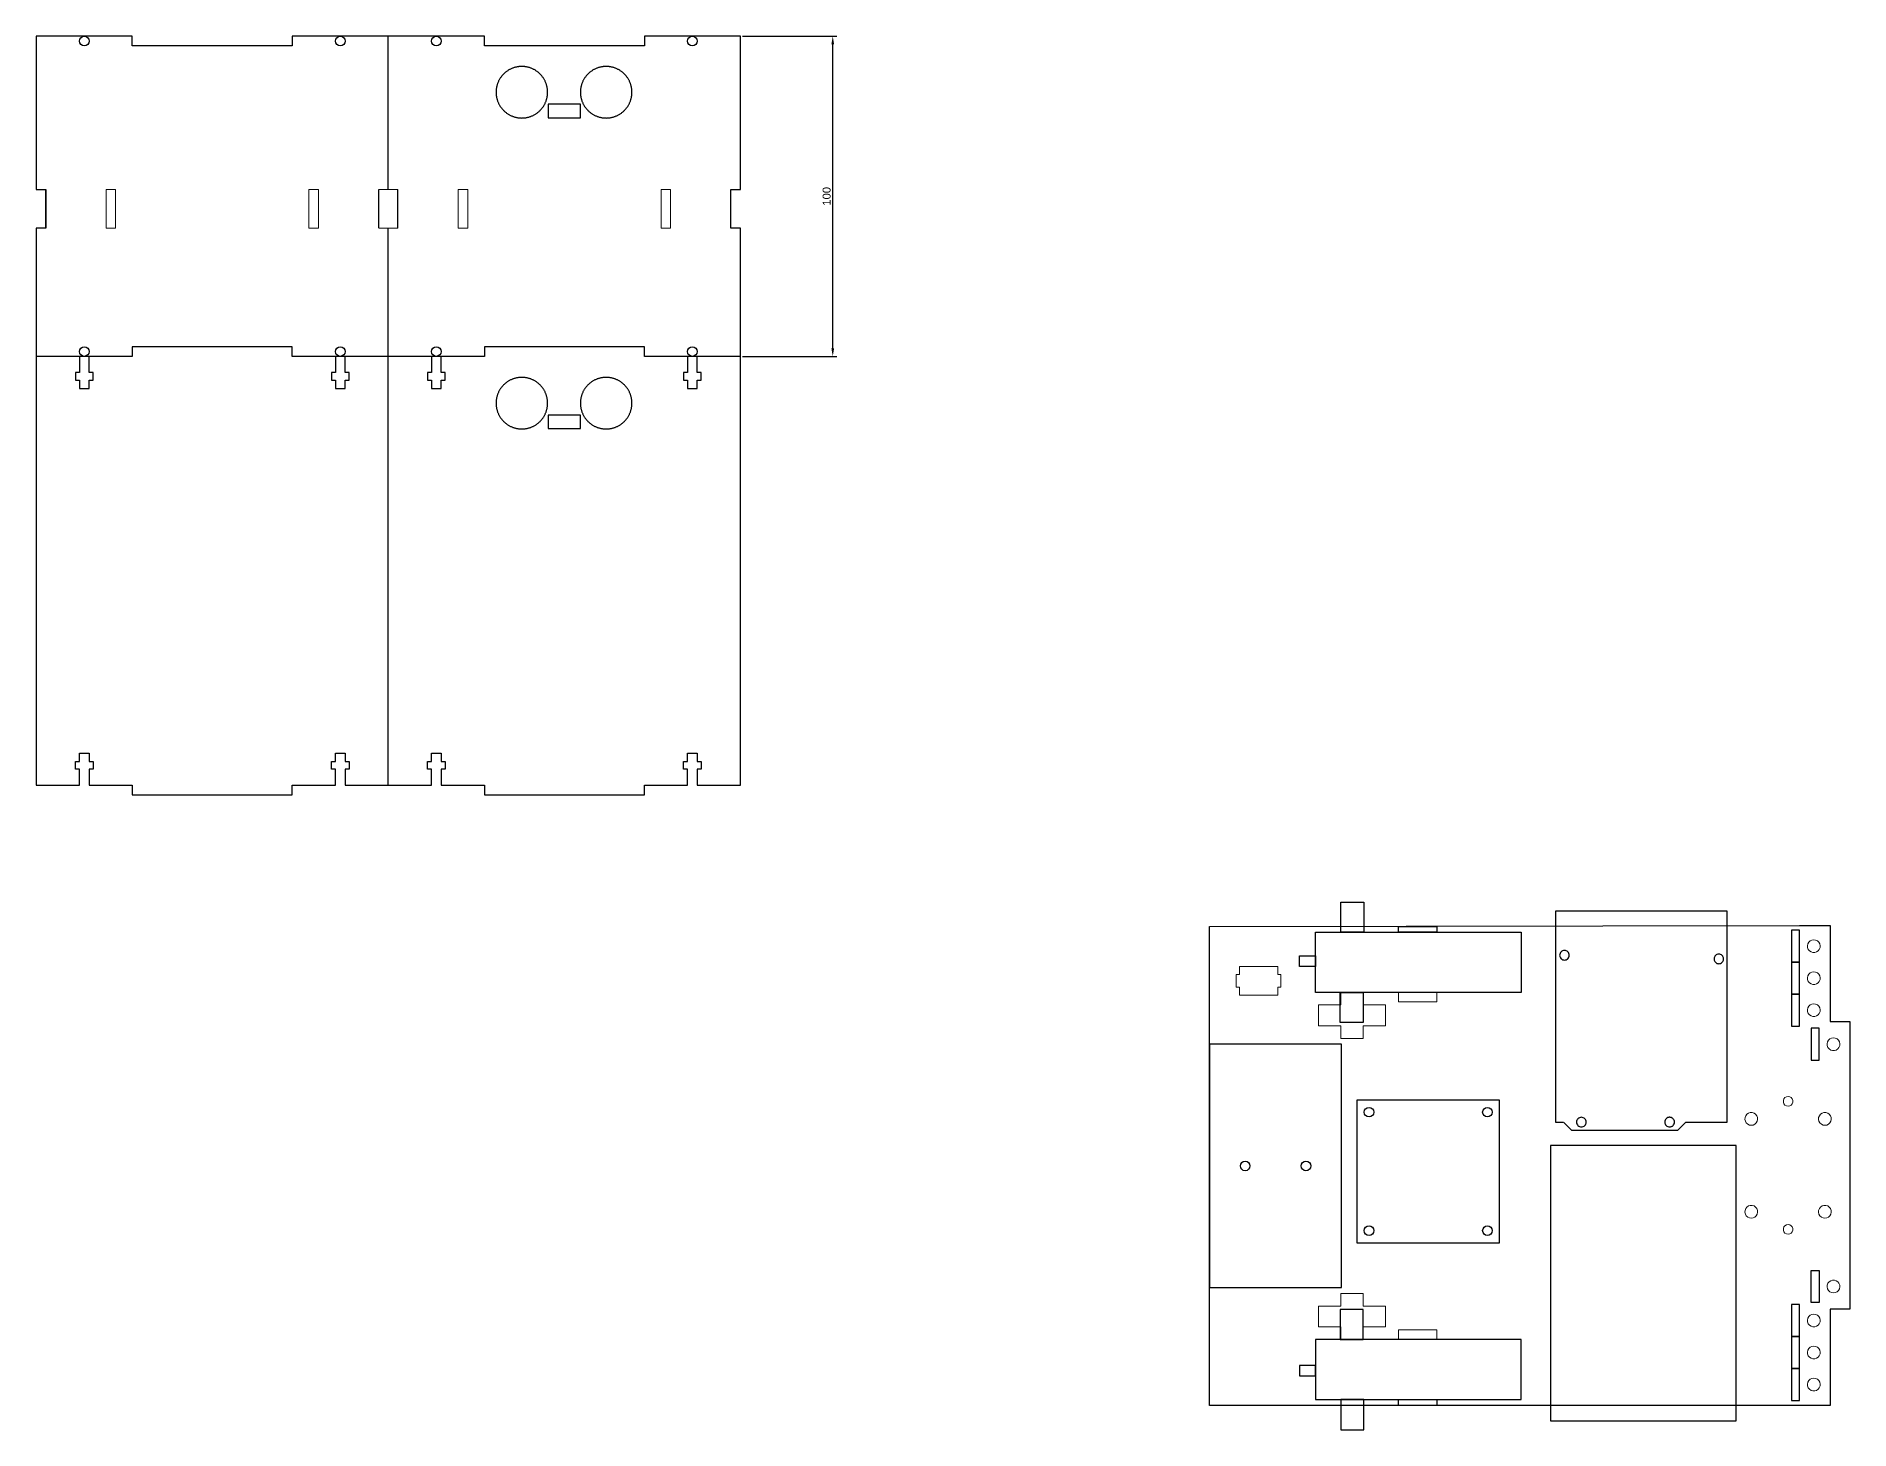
# Model space of a CAD drawing. Header units: millimetres. Extents: x 1538 to 3903, y 253 to 2632.
# Drawn here: x 1963 to 2529, y 1972 to 2408 of the extents above; entities that cross this region are included whole.
import ezdxf

# ---------------------------------------------------------------- set-up
doc = ezdxf.new("R2010")
doc.units = ezdxf.units.MM
doc.layers.add('Layer 1', color=7, linetype='Continuous')
doc.layers.add('Make2D$visible$lines', color=7, linetype='Continuous', true_color=0x000000)
doc.styles.get("Standard").update_dxf_attribs({"font": 'Arial.ttf'})
doc.dimstyles.new('ISO-25', dxfattribs={"dimtxt": 2.5, "dimasz": 2.5, "dimexe": 1.25, "dimexo": 0.625, "dimtad": 1, "dimtxsty": 'Standard', "dimcen": 2.5, "dimadec": 0, "dimazin": 0, "dimtfac": 1, "dimtmove": 0, "dimatfit": 3, "dimfxl": 1, "dimarcsym": 0})

# ---------------------------------------------------------------- blocks, each defined once
blk = doc.blocks.new('*D6')
at = {"color": 0, "lineweight": -2, "transparency": 16777216}
for p, q in [((2183.31, 2407.74), (2212.8, 2407.74)), ((2211.55, 2310.24), (2211.55, 2405.24)), ((2183.31, 2307.74), (2212.8, 2307.74))]:
    blk.add_line(p, q, dxfattribs=at)
at = {"color": 0, "transparency": 16777216}
for points in [[(2211.13, 2405.24), (2211.97, 2405.24), (2211.55, 2407.74)], [(2211.13, 2310.24), (2211.97, 2310.24), (2211.55, 2307.74)]]:
    blk.add_solid(points, dxfattribs=at)
at = {"layer": 'Defpoints', "color": 0, "transparency": 16777216}
for p in [(2182.68, 2407.74), (2211.55, 2407.74), (2182.68, 2307.74)]:
    blk.add_point(p, dxfattribs=at)
at = {"color": 0, "transparency": 16777216, "insert": (2209.65, 2357.74), "char_height": 2.5, "attachment_point": 5, "rotation": 90}
blk.add_mtext('100', dxfattribs=at)

msp = doc.modelspace()

# ---------------------------------------------------------------- linework, layer by layer
at = {"color": 242, "true_color": 0xcd2027}
for p, q in [((1965.683, 2347.844), (1965.683, 2359.839)), ((2069.686, 2347.844), (2069.686, 2359.839)), ((2075.683, 2347.844), (2075.683, 2359.839)), ((2179.686, 2347.844), (2179.686, 2359.839))]:
    msp.add_line(p, q, dxfattribs=at)
for points in [[(2166.185, 2407.742), (2152.685, 2407.742), (2152.685, 2404.742), (2102.685, 2404.742), (2102.685, 2407.742), (2042.685, 2407.742), (2042.685, 2404.742), (1992.685, 2404.742), (1992.685, 2407.742), (1962.685, 2407.742), (1962.685, 2359.839), (1965.683, 2359.839), (1965.683, 2347.809), (1962.685, 2347.809), (1962.685, 2173.742), (1976.185, 2173.742), (1976.185, 2178.771), (1974.935, 2178.771), (1974.935, 2181.171), (1976.185, 2181.171), (1976.185, 2183.742), (1979.185, 2183.742), (1979.185, 2181.171), (1980.435, 2181.171), (1980.435, 2178.771), (1979.185, 2178.771), (1979.185, 2173.742), (1992.685, 2173.742), (1992.685, 2170.742), (2042.685, 2170.742), (2042.685, 2173.742), (2056.185, 2173.742), (2056.185, 2178.771), (2054.935, 2178.771), (2054.935, 2181.171), (2056.185, 2181.171), (2056.185, 2183.742), (2059.185, 2183.742), (2059.185, 2181.171), (2060.435, 2181.171), (2060.435, 2178.771), (2059.185, 2178.771), (2059.185, 2173.742), (2086.185, 2173.742), (2086.185, 2178.771), (2084.935, 2178.771), (2084.935, 2181.171), (2086.185, 2181.171), (2086.185, 2183.742), (2089.185, 2183.742), (2089.185, 2181.171), (2090.435, 2181.171), (2090.435, 2178.771), (2089.185, 2178.771), (2089.185, 2173.742), (2102.685, 2173.742), (2102.685, 2170.742), (2152.685, 2170.742), (2152.685, 2173.742), (2166.185, 2173.742), (2166.185, 2178.771), (2164.935, 2178.771), (2164.935, 2181.171), (2166.185, 2181.171), (2166.185, 2183.742), (2169.185, 2183.742), (2169.185, 2181.171), (2170.435, 2181.171), (2170.435, 2178.771), (2169.185, 2178.771), (2169.185, 2173.742), (2182.685, 2173.742), (2182.685, 2347.809), (2179.686, 2347.809), (2179.686, 2359.839), (2182.685, 2359.839), (2182.685, 2407.742), (2166.185, 2407.742)], [(2072.685, 2359.839), (2072.685, 2407.742)], [(2072.685, 2173.742), (2072.685, 2347.809)], [(2182.685, 2307.742), (2152.685, 2307.742), (2152.685, 2310.742), (2102.685, 2310.742), (2102.685, 2307.742), (2042.685, 2307.742), (2042.685, 2310.742), (1992.685, 2310.742), (1992.685, 2307.742), (1962.685, 2307.742)], [(1976.185, 2307.742), (1976.185, 2302.713), (1974.935, 2302.713), (1974.935, 2300.313), (1976.185, 2300.313), (1976.185, 2297.742), (1979.185, 2297.742), (1979.185, 2300.313), (1980.435, 2300.313), (1980.435, 2302.713), (1979.185, 2302.713), (1979.185, 2307.742)], [(2056.185, 2307.742), (2056.185, 2302.713), (2054.935, 2302.713), (2054.935, 2300.313), (2056.185, 2300.313), (2056.185, 2297.742), (2059.185, 2297.742), (2059.185, 2300.313), (2060.435, 2300.313), (2060.435, 2302.713), (2059.185, 2302.713), (2059.185, 2307.742)], [(2086.185, 2307.742), (2086.185, 2302.713), (2084.935, 2302.713), (2084.935, 2300.313), (2086.185, 2300.313), (2086.185, 2297.742), (2089.185, 2297.742), (2089.185, 2300.313), (2090.435, 2300.313), (2090.435, 2302.713), (2089.185, 2302.713), (2089.185, 2307.742)], [(2166.185, 2307.742), (2166.185, 2302.713), (2164.935, 2302.713), (2164.935, 2300.313), (2166.185, 2300.313), (2166.185, 2297.742), (2169.185, 2297.742), (2169.185, 2300.313), (2170.435, 2300.313), (2170.435, 2302.713), (2169.185, 2302.713), (2169.185, 2307.742)]]:
    msp.add_lwpolyline(points, dxfattribs=at)
for points in [[(2132.725, 2386.52), (2122.644, 2386.52), (2122.644, 2382.296), (2132.725, 2382.296)], [(2132.725, 2289.377), (2122.644, 2289.377), (2122.644, 2285.152), (2132.725, 2285.152)]]:
    msp.add_lwpolyline(points, close=True, dxfattribs=at)
for points in [[(2373.901, 2127.819), (2370.301, 2127.819), (2370.301, 2137.219), (2377.501, 2137.219), (2377.501, 2127.819), (2370.301, 2127.819)], [(2329.308, 2129.621), (2513.658, 2129.953)], [(2513.658, 1979.981), (2329.308, 1979.981), (2329.308, 2129.621)], [(2362.426, 2109.019), (2362.426, 2127.819), (2426.626, 2127.819), (2426.626, 2109.019), (2362.426, 2109.019)], [(2388.293, 2127.819), (2388.293, 2129.621), (2400.323, 2129.621), (2400.323, 2127.819), (2388.293, 2127.819)], [(2513.658, 2118.457), (2513.658, 2128.457), (2511.158, 2128.457), (2511.158, 2118.457), (2513.658, 2118.457)], [(2513.658, 2118.457), (2513.658, 2128.457), (2511.158, 2128.457), (2511.158, 2118.457), (2513.658, 2118.457)], [(2513.658, 2129.953), (2523.158, 2129.953), (2523.158, 2099.922), (2529.308, 2099.922), (2529.308, 2085.722), (2529.308, 2024.24), (2529.308, 2010.04), (2523.158, 2010.04), (2523.158, 1979.981), (2513.658, 1979.981)], [(2357.426, 2118.419), (2357.426, 2120.405), (2362.426, 2120.405), (2362.426, 2117.115), (2357.426, 2117.115), (2357.426, 2118.419)], [(2513.658, 2108.457), (2513.658, 2118.457), (2511.158, 2118.457), (2511.158, 2108.457), (2513.658, 2108.457)], [(2513.658, 2108.457), (2513.658, 2118.457), (2511.158, 2118.457), (2511.158, 2108.457), (2513.658, 2108.457)], [(2373.726, 2109.019), (2377.326, 2109.019), (2377.326, 2099.619), (2370.126, 2099.619), (2370.126, 2109.019), (2377.326, 2109.019)], [(2513.658, 2098.457), (2513.658, 2108.457), (2511.158, 2108.457), (2511.158, 2098.457), (2513.658, 2098.457)], [(2513.658, 2098.457), (2513.658, 2108.457), (2511.158, 2108.457), (2511.158, 2098.457), (2513.658, 2098.457)], [(2519.808, 2087.822), (2519.808, 2097.822), (2517.308, 2097.822), (2517.308, 2087.822), (2519.808, 2087.822)], [(2519.808, 2087.822), (2519.808, 2097.822), (2517.308, 2097.822), (2517.308, 2087.822), (2519.808, 2087.822)], [(2529.308, 2099.922), (2529.308, 2010.04)], [(2329.308, 2092.801), (2329.308, 2016.801), (2370.508, 2016.801), (2370.508, 2092.801), (2329.308, 2092.801)], [(2375.312, 2075.393), (2375.312, 2071.593), (2375.312, 2034.593), (2375.312, 2030.793), (2379.112, 2030.793), (2416.112, 2030.793), (2419.912, 2030.793), (2419.912, 2034.593), (2419.912, 2071.593), (2419.912, 2075.393), (2416.112, 2075.393), (2379.112, 2075.393), (2375.312, 2075.393)], [(2435.825, 2061.157), (2435.825, 1975.157), (2493.825, 1975.157), (2493.825, 2061.157), (2435.825, 2061.157)], [(2519.808, 2022.14), (2519.808, 2012.14), (2517.308, 2012.14), (2517.308, 2022.14), (2519.808, 2022.14)], [(2519.808, 2022.14), (2519.808, 2012.14), (2517.308, 2012.14), (2517.308, 2022.14), (2519.808, 2022.14)], [(2373.726, 2000.584), (2377.326, 2000.584), (2377.326, 2009.984), (2370.126, 2009.984), (2370.126, 2000.584), (2377.326, 2000.584)], [(2513.658, 2001.492), (2513.658, 2011.492), (2511.158, 2011.492), (2511.158, 2001.492), (2513.658, 2001.492)], [(2513.658, 2001.492), (2513.658, 2011.492), (2511.158, 2011.492), (2511.158, 2001.492), (2513.658, 2001.492)], [(2362.426, 2000.584), (2362.426, 1981.784), (2426.626, 1981.784), (2426.626, 2000.584), (2362.426, 2000.584)], [(2513.658, 1991.492), (2513.658, 2001.492), (2511.158, 2001.492), (2511.158, 1991.492), (2513.658, 1991.492)], [(2513.658, 1991.492), (2513.658, 2001.492), (2511.158, 2001.492), (2511.158, 1991.492), (2513.658, 1991.492)], [(2357.426, 1991.184), (2357.426, 1989.197), (2362.426, 1989.197), (2362.426, 1992.488), (2357.426, 1992.488), (2357.426, 1991.184)], [(2513.658, 1981.492), (2513.658, 1991.492), (2511.158, 1991.492), (2511.158, 1981.492), (2513.658, 1981.492)], [(2513.658, 1981.492), (2513.658, 1991.492), (2511.158, 1991.492), (2511.158, 1981.492), (2513.658, 1981.492)], [(2373.901, 1981.784), (2370.301, 1981.784), (2370.301, 1972.384), (2377.501, 1972.384), (2377.501, 1981.784), (2370.301, 1981.784)], [(2388.293, 1979.981), (2388.293, 1981.784), (2400.323, 1981.784), (2400.323, 1979.981), (2388.293, 1979.981)]]:
    msp.add_lwpolyline(points)
at = {"color": 7}
for points in [[(2490.906, 2068.359), (2478.006, 2068.359), (2478.005, 2068.359), (2478.006, 2068.359), (2478.005, 2068.359), (2478.006, 2068.359), (2478.005, 2068.359), (2478.005, 2068.359), (2478.005, 2068.359), (2476.643, 2066.998), (2476.633, 2066.988), (2476.583, 2066.938), (2476.051, 2066.405), (2475.466, 2065.82), (2473.546, 2065.82), (2473.539, 2065.82), (2443.947, 2065.82), (2442.503, 2065.82), (2439.964, 2068.36), (2439.963, 2068.361), (2439.963, 2068.361), (2439.911, 2068.309), (2439.911, 2068.361), (2438.675, 2068.361), (2437.476, 2068.361), (2437.476, 2093.968), (2437.476, 2094.499), (2437.476, 2102.914), (2437.476, 2122.122), (2437.476, 2134.513), (2476.051, 2134.513), (2476.102, 2134.513), (2476.533, 2134.513), (2476.583, 2134.513), (2490.906, 2134.513), (2490.906, 2122.122), (2490.906, 2120.991), (2490.906, 2119.115), (2490.906, 2117.985), (2490.906, 2102.914), (2490.906, 2096.618), (2490.906, 2094.499), (2490.906, 2093.968), (2490.906, 2091.252), (2490.906, 2069.994)], [(2440.472, 2122.092), (2440.179, 2122.122), (2439.886, 2122.092), (2439.604, 2122.006), (2439.343, 2121.868), (2439.115, 2121.681), (2438.929, 2121.453), (2438.79, 2121.193), (2438.704, 2120.911), (2438.675, 2120.618), (2438.704, 2120.325), (2438.72, 2120.275), (2438.79, 2120.043), (2438.929, 2119.784), (2439.115, 2119.556), (2439.343, 2119.369), (2439.604, 2119.23), (2439.886, 2119.144), (2440.179, 2119.115), (2440.472, 2119.144), (2440.754, 2119.23), (2441.014, 2119.369), (2441.105, 2119.444), (2441.241, 2119.556), (2441.428, 2119.784), (2441.567, 2120.043), (2441.653, 2120.325), (2441.681, 2120.618), (2441.653, 2120.911), (2441.567, 2121.193), (2441.428, 2121.453), (2441.241, 2121.681), (2441.105, 2121.793), (2441.014, 2121.868), (2440.754, 2122.006)], [(2487.017, 2120.063), (2486.931, 2119.781), (2486.902, 2119.488), (2486.931, 2119.195), (2486.955, 2119.115), (2487.017, 2118.912), (2487.156, 2118.652), (2487.342, 2118.425), (2487.57, 2118.238), (2487.83, 2118.099), (2488.112, 2118.014), (2488.225, 2118.003), (2488.405, 2117.985), (2488.698, 2118.014), (2488.981, 2118.099), (2489.241, 2118.238), (2489.468, 2118.425), (2489.655, 2118.652), (2489.794, 2118.912), (2489.856, 2119.115), (2489.88, 2119.195), (2489.908, 2119.488), (2489.88, 2119.781), (2489.794, 2120.063), (2489.68, 2120.275), (2489.655, 2120.323), (2489.468, 2120.551), (2489.241, 2120.737), (2488.981, 2120.876), (2488.698, 2120.962), (2488.405, 2120.991), (2488.225, 2120.973), (2488.112, 2120.962), (2487.83, 2120.876), (2487.57, 2120.737), (2487.342, 2120.551), (2487.156, 2120.323), (2487.13, 2120.275)], [(2443.976, 2068.783), (2443.947, 2068.49), (2443.976, 2068.197), (2444.062, 2067.915), (2444.201, 2067.656), (2444.387, 2067.428), (2444.615, 2067.241), (2444.875, 2067.102), (2445.157, 2067.017), (2445.202, 2067.012), (2445.238, 2067.009), (2445.451, 2066.988), (2445.663, 2067.009), (2445.744, 2067.017), (2446.026, 2067.102), (2446.286, 2067.241), (2446.513, 2067.428), (2446.7, 2067.656), (2446.839, 2067.915), (2446.925, 2068.197), (2446.953, 2068.49), (2446.925, 2068.783), (2446.841, 2069.057), (2446.839, 2069.065), (2446.7, 2069.325), (2446.513, 2069.553), (2446.286, 2069.741), (2446.026, 2069.879), (2445.744, 2069.965), (2445.451, 2069.994), (2445.202, 2069.969), (2445.157, 2069.965), (2444.875, 2069.879), (2444.615, 2069.741), (2444.387, 2069.553), (2444.201, 2069.325), (2444.062, 2069.065), (2444.06, 2069.057)], [(2472.737, 2069.975), (2472.455, 2069.889), (2472.195, 2069.751), (2471.967, 2069.563), (2471.781, 2069.335), (2471.642, 2069.075), (2471.636, 2069.057), (2471.556, 2068.793), (2471.527, 2068.5), (2471.556, 2068.207), (2471.642, 2067.925), (2471.781, 2067.666), (2471.967, 2067.438), (2472.195, 2067.251), (2472.455, 2067.112), (2472.737, 2067.027), (2472.919, 2067.009), (2473.03, 2066.998), (2473.141, 2067.009), (2473.323, 2067.027), (2473.539, 2067.092), (2473.546, 2067.094), (2473.605, 2067.112), (2473.865, 2067.251), (2473.884, 2067.266), (2474.092, 2067.438), (2474.279, 2067.666), (2474.419, 2067.925), (2474.505, 2068.207), (2474.533, 2068.5), (2474.505, 2068.793), (2474.419, 2069.075), (2474.279, 2069.335), (2474.092, 2069.563), (2473.884, 2069.735), (2473.865, 2069.751), (2473.605, 2069.889), (2473.546, 2069.907), (2473.539, 2069.909), (2473.323, 2069.975), (2473.131, 2069.994), (2473.03, 2070.004), (2472.929, 2069.994)]]:
    msp.add_lwpolyline(points, close=True, dxfattribs=at)
at = {"color": 242, "true_color": 0xcd2027}
for centre in [(1977.685, 2406.242), (2057.685, 2406.242), (2087.685, 2406.242), (2167.685, 2406.242), (1977.685, 2309.242), (2057.685, 2309.242), (2087.685, 2309.242), (2167.685, 2309.242)]:
    msp.add_circle(centre, 1.5, dxfattribs=at)
for centre in [(2379.112, 2071.593), (2416.112, 2071.593), (2340.408, 2054.801), (2359.408, 2054.801), (2379.112, 2034.593), (2416.112, 2034.593)]:
    msp.add_circle(centre, 1.5)
at = {"layer": 'Layer 1', "color": 242, "lineweight": 0, "true_color": 0xcd2027}
for points in [[(1987.482, 2347.809), (1987.482, 2359.839), (1984.483, 2359.839), (1984.483, 2347.809), (1987.482, 2347.809)], [(2047.887, 2347.809), (2047.887, 2359.839), (2050.886, 2359.839), (2050.886, 2347.809), (2047.887, 2347.809)], [(2097.482, 2347.809), (2097.482, 2359.839), (2094.483, 2359.839), (2094.483, 2347.809), (2097.482, 2347.809)], [(2157.887, 2347.809), (2157.887, 2359.839), (2160.886, 2359.839), (2160.886, 2347.809), (2157.887, 2347.809)]]:
    msp.add_lwpolyline(points, dxfattribs=at)
msp.add_lwpolyline([(2075.683, 2359.839), (2075.683, 2347.809), (2069.686, 2347.809), (2069.686, 2359.839)], close=True, dxfattribs=at)
at = {"layer": 'Layer 1', "lineweight": 0}
for points in [[(2388.293, 2127.819), (2400.323, 2127.819), (2400.323, 2129.621)], [(2519.928, 2124.195), (2519.646, 2124.724), (2519.188, 2125.112), (2518.658, 2125.359), (2518.059, 2125.465), (2517.494, 2125.359), (2516.93, 2125.112), (2516.507, 2124.724), (2516.224, 2124.195), (2516.083, 2123.595), (2516.118, 2123.031), (2516.33, 2122.466), (2516.718, 2122.008), (2517.212, 2121.655), (2517.777, 2121.479), (2518.376, 2121.479), (2518.941, 2121.655), (2519.435, 2122.008), (2519.787, 2122.466), (2520.034, 2123.031), (2520.07, 2123.595), (2519.928, 2124.195)], [(2338.597, 2108.158), (2338.597, 2110.663), (2337.574, 2110.663), (2337.574, 2114.649), (2338.597, 2114.649), (2338.597, 2117.154), (2350.591, 2117.154), (2350.591, 2114.649), (2351.579, 2114.649), (2351.579, 2110.663), (2350.591, 2110.663), (2350.591, 2108.158), (2338.597, 2108.158)], [(2519.928, 2114.195), (2519.646, 2114.724), (2519.188, 2115.112), (2518.658, 2115.359), (2518.059, 2115.465), (2517.494, 2115.359), (2516.93, 2115.112), (2516.507, 2114.724), (2516.224, 2114.195), (2516.083, 2113.595), (2516.118, 2113.031), (2516.33, 2112.466), (2516.718, 2112.008), (2517.212, 2111.655), (2517.777, 2111.479), (2518.376, 2111.479), (2518.941, 2111.655), (2519.435, 2112.008), (2519.787, 2112.466), (2520.034, 2113.031), (2520.07, 2113.595), (2519.928, 2114.195)], [(2363.316, 2098.612), (2370.301, 2098.612), (2370.301, 2094.59), (2377.322, 2094.59), (2377.322, 2098.612), (2384.306, 2098.612), (2384.306, 2105.103), (2377.322, 2105.103), (2377.322, 2109.089), (2370.301, 2109.089), (2370.301, 2105.103), (2363.316, 2105.103), (2363.316, 2098.612)], [(2388.293, 2106.02), (2400.323, 2106.02), (2400.323, 2109.019), (2388.293, 2109.019), (2388.293, 2106.02)], [(2519.928, 2104.195), (2519.646, 2104.724), (2519.188, 2105.112), (2518.658, 2105.359), (2518.059, 2105.465), (2517.494, 2105.359), (2516.93, 2105.112), (2516.507, 2104.724), (2516.224, 2104.195), (2516.083, 2103.595), (2516.118, 2103.031), (2516.33, 2102.466), (2516.718, 2102.008), (2517.212, 2101.655), (2517.777, 2101.479), (2518.376, 2101.479), (2518.941, 2101.655), (2519.435, 2102.008), (2519.787, 2102.466), (2520.034, 2103.031), (2520.07, 2103.595), (2519.928, 2104.195)], [(2526.078, 2093.56), (2525.796, 2094.089), (2525.338, 2094.477), (2524.808, 2094.724), (2524.209, 2094.83), (2523.644, 2094.724), (2523.08, 2094.477), (2522.657, 2094.089), (2522.374, 2093.56), (2522.233, 2092.961), (2522.268, 2092.396), (2522.48, 2091.832), (2522.868, 2091.373), (2523.362, 2091.02), (2523.927, 2090.844), (2524.526, 2090.844), (2525.091, 2091.02), (2525.585, 2091.373), (2525.937, 2091.832), (2526.184, 2092.396), (2526.22, 2092.961), (2526.078, 2093.56)], [(2511.549, 2074.719), (2511.373, 2074.225), (2511.02, 2073.837), (2510.561, 2073.555), (2510.067, 2073.485), (2509.538, 2073.555), (2509.08, 2073.837), (2508.762, 2074.225), (2508.586, 2074.719), (2508.586, 2075.248), (2508.762, 2075.742), (2509.08, 2076.13), (2509.538, 2076.377), (2510.067, 2076.483), (2510.561, 2076.377), (2511.02, 2076.13), (2511.373, 2075.742), (2511.549, 2075.248), (2511.549, 2074.719)], [(2496.627, 2069.921), (2496.838, 2070.486), (2497.191, 2070.945), (2497.685, 2071.297), (2498.249, 2071.474), (2498.849, 2071.474), (2499.414, 2071.297), (2499.907, 2070.945), (2500.295, 2070.486), (2500.507, 2069.921), (2500.542, 2069.322), (2500.437, 2068.757), (2500.119, 2068.228), (2499.696, 2067.84), (2499.131, 2067.558), (2498.567, 2067.487), (2497.967, 2067.558), (2497.438, 2067.84), (2496.979, 2068.228), (2496.697, 2068.757), (2496.556, 2069.322), (2496.627, 2069.921)], [(2523.438, 2068.757), (2523.12, 2068.228), (2522.697, 2067.84), (2522.132, 2067.558), (2521.568, 2067.487), (2520.968, 2067.558), (2520.439, 2067.84), (2519.98, 2068.228), (2519.698, 2068.757), (2519.557, 2069.322), (2519.592, 2069.921), (2519.839, 2070.486), (2520.192, 2070.945), (2520.686, 2071.297), (2521.25, 2071.474), (2521.85, 2071.474), (2522.415, 2071.297), (2522.909, 2070.945), (2523.297, 2070.486), (2523.508, 2069.921), (2523.544, 2069.322), (2523.438, 2068.757)], [(2497.438, 2038.842), (2496.979, 2039.23), (2496.697, 2039.759), (2496.556, 2040.323), (2496.627, 2040.923), (2496.838, 2041.488), (2497.191, 2041.946), (2497.685, 2042.299), (2498.249, 2042.44), (2498.849, 2042.44), (2499.414, 2042.299), (2499.907, 2041.946), (2500.295, 2041.488), (2500.507, 2040.923), (2500.542, 2040.323), (2500.437, 2039.759), (2500.119, 2039.23), (2499.696, 2038.842), (2499.131, 2038.56), (2498.567, 2038.489), (2497.967, 2038.56), (2497.438, 2038.842)], [(2523.438, 2039.759), (2523.12, 2039.23), (2522.697, 2038.842), (2522.132, 2038.56), (2521.568, 2038.489), (2520.968, 2038.56), (2520.439, 2038.842), (2519.98, 2039.23), (2519.698, 2039.759), (2519.557, 2040.323), (2519.592, 2040.923), (2519.839, 2041.488), (2520.192, 2041.946), (2520.686, 2042.299), (2521.25, 2042.44), (2521.85, 2042.44), (2522.415, 2042.299), (2522.909, 2041.946), (2523.297, 2041.488), (2523.508, 2040.923), (2523.544, 2040.323), (2523.438, 2039.759)], [(2511.549, 2034.714), (2511.373, 2034.22), (2511.02, 2033.832), (2510.561, 2033.585), (2510.067, 2033.48), (2509.538, 2033.585), (2509.08, 2033.832), (2508.762, 2034.22), (2508.586, 2034.714), (2508.586, 2035.243), (2508.762, 2035.737), (2509.08, 2036.125), (2509.538, 2036.372), (2510.067, 2036.478), (2510.561, 2036.372), (2511.02, 2036.125), (2511.373, 2035.737), (2511.549, 2035.243), (2511.549, 2034.714)], [(2526.078, 2016.402), (2525.796, 2015.873), (2525.338, 2015.485), (2524.808, 2015.238), (2524.209, 2015.132), (2523.644, 2015.238), (2523.08, 2015.485), (2522.657, 2015.873), (2522.374, 2016.402), (2522.233, 2017.002), (2522.268, 2017.567), (2522.48, 2018.131), (2522.868, 2018.59), (2523.362, 2018.942), (2523.927, 2019.119), (2524.526, 2019.119), (2525.091, 2018.942), (2525.585, 2018.59), (2525.937, 2018.131), (2526.184, 2017.567), (2526.22, 2017.002), (2526.078, 2016.402)], [(2363.316, 2004.499), (2370.301, 2004.499), (2370.301, 2000.478), (2377.322, 2000.478), (2377.322, 2004.499), (2384.306, 2004.499), (2384.306, 2010.99), (2377.322, 2010.99), (2377.322, 2014.977), (2370.301, 2014.977), (2370.301, 2010.99), (2363.316, 2010.99), (2363.316, 2004.499)], [(2519.928, 2007.23), (2519.646, 2007.759), (2519.188, 2008.147), (2518.658, 2008.394), (2518.059, 2008.5), (2517.494, 2008.394), (2516.93, 2008.147), (2516.507, 2007.759), (2516.224, 2007.23), (2516.083, 2006.63), (2516.118, 2006.066), (2516.33, 2005.501), (2516.718, 2005.043), (2517.212, 2004.69), (2517.777, 2004.514), (2518.376, 2004.514), (2518.941, 2004.69), (2519.435, 2005.043), (2519.787, 2005.501), (2520.034, 2006.066), (2520.07, 2006.63), (2519.928, 2007.23)], [(2388.293, 2000.584), (2400.323, 2000.584), (2400.323, 2003.582), (2388.293, 2003.582), (2388.293, 2000.584)], [(2519.928, 1997.23), (2519.646, 1997.759), (2519.188, 1998.147), (2518.658, 1998.394), (2518.059, 1998.5), (2517.494, 1998.394), (2516.93, 1998.147), (2516.507, 1997.759), (2516.224, 1997.23), (2516.083, 1996.63), (2516.118, 1996.066), (2516.33, 1995.501), (2516.718, 1995.043), (2517.212, 1994.69), (2517.777, 1994.514), (2518.376, 1994.514), (2518.941, 1994.69), (2519.435, 1995.043), (2519.787, 1995.501), (2520.034, 1996.066), (2520.07, 1996.63), (2519.928, 1997.23)], [(2519.928, 1987.23), (2519.646, 1987.759), (2519.188, 1988.147), (2518.658, 1988.394), (2518.059, 1988.5), (2517.494, 1988.394), (2516.93, 1988.147), (2516.507, 1987.759), (2516.224, 1987.23), (2516.083, 1986.63), (2516.118, 1986.066), (2516.33, 1985.501), (2516.718, 1985.043), (2517.212, 1984.69), (2517.777, 1984.514), (2518.376, 1984.514), (2518.941, 1984.69), (2519.435, 1985.043), (2519.787, 1985.501), (2520.034, 1986.066), (2520.07, 1986.63), (2519.928, 1987.23)]]:
    msp.add_lwpolyline(points, dxfattribs=at)
at = {"layer": 'Make2D$visible$lines', "color": 242, "true_color": 0xcd2027}
for points in [[(2106.35, 2390.257), (2106.352, 2390.078), (2106.358, 2389.898), (2106.368, 2389.716), (2106.383, 2389.533), (2106.401, 2389.349), (2106.425, 2389.164), (2106.452, 2388.978), (2106.485, 2388.792), (2106.522, 2388.605), (2106.563, 2388.417), (2106.61, 2388.229), (2106.661, 2388.042), (2106.717, 2387.854), (2106.778, 2387.667), (2106.844, 2387.48), (2106.915, 2387.294), (2106.991, 2387.108), (2107.072, 2386.924), (2107.159, 2386.741), (2107.25, 2386.559), (2107.345, 2386.379), (2107.446, 2386.201), (2107.552, 2386.025), (2107.662, 2385.852), (2107.778, 2385.68), (2107.897, 2385.512), (2108.022, 2385.346), (2108.151, 2385.183), (2108.284, 2385.023), (2108.421, 2384.867), (2108.563, 2384.714), (2108.708, 2384.564), (2108.857, 2384.419), (2109.01, 2384.278), (2109.167, 2384.14), (2109.326, 2384.007), (2109.489, 2383.878), (2109.655, 2383.754), (2109.824, 2383.634), (2109.995, 2383.519), (2110.169, 2383.408), (2110.345, 2383.303), (2110.523, 2383.202), (2110.703, 2383.106), (2110.884, 2383.015), (2111.067, 2382.929), (2111.252, 2382.848), (2111.437, 2382.772), (2111.623, 2382.701), (2111.81, 2382.635), (2111.997, 2382.574), (2112.185, 2382.517), (2112.373, 2382.466), (2112.561, 2382.42), (2112.748, 2382.378), (2112.935, 2382.341), (2113.122, 2382.309), (2113.308, 2382.281), (2113.493, 2382.258), (2113.677, 2382.239), (2113.86, 2382.225), (2114.041, 2382.215), (2114.222, 2382.209), (2114.4, 2382.207), (2114.579, 2382.209), (2114.759, 2382.215), (2114.941, 2382.225), (2115.124, 2382.239), (2115.308, 2382.258), (2115.493, 2382.281), (2115.678, 2382.309), (2115.865, 2382.341), (2116.052, 2382.378), (2116.24, 2382.42), (2116.427, 2382.466), (2116.615, 2382.517), (2116.803, 2382.574), (2116.99, 2382.635), (2117.177, 2382.701), (2117.363, 2382.772), (2117.549, 2382.848), (2117.733, 2382.929), (2117.916, 2383.015), (2118.098, 2383.106), (2118.277, 2383.202), (2118.455, 2383.303), (2118.631, 2383.408), (2118.805, 2383.519), (2118.977, 2383.634), (2119.145, 2383.754), (2119.311, 2383.878), (2119.474, 2384.007), (2119.634, 2384.14), (2119.79, 2384.278), (2119.943, 2384.419), (2120.092, 2384.564), (2120.238, 2384.714), (2120.379, 2384.867), (2120.517, 2385.023), (2120.65, 2385.183), (2120.779, 2385.346), (2120.903, 2385.512), (2121.023, 2385.68), (2121.138, 2385.852), (2121.248, 2386.025), (2121.354, 2386.201), (2121.455, 2386.379), (2121.551, 2386.559), (2121.642, 2386.741), (2121.728, 2386.924), (2121.809, 2387.108), (2121.885, 2387.294), (2121.956, 2387.48), (2122.022, 2387.667), (2122.083, 2387.854), (2122.139, 2388.042), (2122.191, 2388.229), (2122.237, 2388.417), (2122.279, 2388.605), (2122.316, 2388.792), (2122.348, 2388.978), (2122.376, 2389.164), (2122.399, 2389.349), (2122.418, 2389.533), (2122.432, 2389.716), (2122.442, 2389.898), (2122.448, 2390.078), (2122.45, 2390.257), (2122.448, 2390.435), (2122.442, 2390.616), (2122.432, 2390.797), (2122.418, 2390.98), (2122.399, 2391.164), (2122.376, 2391.349), (2122.348, 2391.535), (2122.316, 2391.721), (2122.279, 2391.909), (2122.237, 2392.096), (2122.191, 2392.284), (2122.139, 2392.472), (2122.083, 2392.659), (2122.022, 2392.847), (2121.956, 2393.034), (2121.885, 2393.22), (2121.809, 2393.405), (2121.728, 2393.589), (2121.642, 2393.772), (2121.551, 2393.954), (2121.455, 2394.134), (2121.354, 2394.312), (2121.248, 2394.488), (2121.138, 2394.662), (2121.023, 2394.833), (2120.903, 2395.002), (2120.779, 2395.168), (2120.65, 2395.331), (2120.517, 2395.49), (2120.379, 2395.647), (2120.238, 2395.8), (2120.092, 2395.949), (2119.943, 2396.094), (2119.79, 2396.236), (2119.634, 2396.373), (2119.474, 2396.506), (2119.311, 2396.635), (2119.145, 2396.76), (2118.977, 2396.879), (2118.805, 2396.995), (2118.631, 2397.105), (2118.455, 2397.211), (2118.277, 2397.311), (2118.098, 2397.407), (2117.916, 2397.498), (2117.733, 2397.584), (2117.549, 2397.665), (2117.363, 2397.741), (2117.177, 2397.813), (2116.99, 2397.879), (2116.803, 2397.94), (2116.615, 2397.996), (2116.427, 2398.047), (2116.24, 2398.094), (2116.052, 2398.135), (2115.865, 2398.172), (2115.678, 2398.205), (2115.493, 2398.232), (2115.308, 2398.255), (2115.124, 2398.274), (2114.941, 2398.289), (2114.759, 2398.299), (2114.579, 2398.305), (2114.4, 2398.307), (2114.222, 2398.305), (2114.041, 2398.299), (2113.86, 2398.289), (2113.677, 2398.274), (2113.493, 2398.255), (2113.308, 2398.232), (2113.122, 2398.205), (2112.935, 2398.172), (2112.748, 2398.135), (2112.561, 2398.094), (2112.373, 2398.047), (2112.185, 2397.996), (2111.997, 2397.94), (2111.81, 2397.879), (2111.623, 2397.813), (2111.437, 2397.741), (2111.252, 2397.665), (2111.067, 2397.584), (2110.884, 2397.498), (2110.703, 2397.407), (2110.523, 2397.311), (2110.345, 2397.211), (2110.169, 2397.105), (2109.995, 2396.995), (2109.824, 2396.879), (2109.655, 2396.76), (2109.489, 2396.635), (2109.326, 2396.506), (2109.167, 2396.373), (2109.01, 2396.236), (2108.857, 2396.094), (2108.708, 2395.949), (2108.563, 2395.8), (2108.421, 2395.647), (2108.284, 2395.49), (2108.151, 2395.331), (2108.022, 2395.168), (2107.897, 2395.002), (2107.778, 2394.833), (2107.662, 2394.662), (2107.552, 2394.488), (2107.446, 2394.312), (2107.345, 2394.134), (2107.25, 2393.954), (2107.159, 2393.772), (2107.072, 2393.589), (2106.991, 2393.405), (2106.915, 2393.22), (2106.844, 2393.034), (2106.778, 2392.847), (2106.717, 2392.659), (2106.661, 2392.472), (2106.61, 2392.284), (2106.563, 2392.096), (2106.522, 2391.909), (2106.485, 2391.721), (2106.452, 2391.535), (2106.425, 2391.349), (2106.401, 2391.164), (2106.383, 2390.98), (2106.368, 2390.797), (2106.358, 2390.616), (2106.352, 2390.435)], [(2132.7, 2390.257), (2132.702, 2390.078), (2132.708, 2389.898), (2132.718, 2389.716), (2132.733, 2389.533), (2132.751, 2389.349), (2132.775, 2389.164), (2132.802, 2388.978), (2132.835, 2388.792), (2132.872, 2388.605), (2132.913, 2388.417), (2132.96, 2388.229), (2133.011, 2388.042), (2133.067, 2387.854), (2133.128, 2387.667), (2133.194, 2387.48), (2133.265, 2387.294), (2133.341, 2387.108), (2133.422, 2386.924), (2133.509, 2386.741), (2133.6, 2386.559), (2133.695, 2386.379), (2133.796, 2386.201), (2133.902, 2386.025), (2134.012, 2385.852), (2134.128, 2385.68), (2134.247, 2385.512), (2134.372, 2385.346), (2134.501, 2385.183), (2134.634, 2385.023), (2134.771, 2384.867), (2134.913, 2384.714), (2135.058, 2384.564), (2135.207, 2384.419), (2135.36, 2384.278), (2135.517, 2384.14), (2135.676, 2384.007), (2135.839, 2383.878), (2136.005, 2383.754), (2136.174, 2383.634), (2136.345, 2383.519), (2136.519, 2383.408), (2136.695, 2383.303), (2136.873, 2383.202), (2137.053, 2383.106), (2137.234, 2383.015), (2137.417, 2382.929), (2137.602, 2382.848), (2137.787, 2382.772), (2137.973, 2382.701), (2138.16, 2382.635), (2138.347, 2382.574), (2138.535, 2382.517), (2138.723, 2382.466), (2138.911, 2382.42), (2139.098, 2382.378), (2139.285, 2382.341), (2139.472, 2382.309), (2139.658, 2382.281), (2139.843, 2382.258), (2140.027, 2382.239), (2140.21, 2382.225), (2140.391, 2382.215), (2140.572, 2382.209), (2140.75, 2382.207), (2140.929, 2382.209), (2141.109, 2382.215), (2141.291, 2382.225), (2141.474, 2382.239), (2141.658, 2382.258), (2141.843, 2382.281), (2142.028, 2382.309), (2142.215, 2382.341), (2142.402, 2382.378), (2142.59, 2382.42), (2142.777, 2382.466), (2142.965, 2382.517), (2143.153, 2382.574), (2143.34, 2382.635), (2143.527, 2382.701), (2143.713, 2382.772), (2143.899, 2382.848), (2144.083, 2382.929), (2144.266, 2383.015), (2144.448, 2383.106), (2144.627, 2383.202), (2144.805, 2383.303), (2144.981, 2383.408), (2145.155, 2383.519), (2145.327, 2383.634), (2145.495, 2383.754), (2145.661, 2383.878), (2145.824, 2384.007), (2145.984, 2384.14), (2146.14, 2384.278), (2146.293, 2384.419), (2146.442, 2384.564), (2146.588, 2384.714), (2146.729, 2384.867), (2146.867, 2385.023), (2147, 2385.183), (2147.129, 2385.346), (2147.253, 2385.512), (2147.373, 2385.68), (2147.488, 2385.852), (2147.598, 2386.025), (2147.704, 2386.201), (2147.805, 2386.379), (2147.901, 2386.559), (2147.992, 2386.741), (2148.078, 2386.924), (2148.159, 2387.108), (2148.235, 2387.294), (2148.306, 2387.48), (2148.372, 2387.667), (2148.433, 2387.854), (2148.489, 2388.042), (2148.541, 2388.229), (2148.587, 2388.417), (2148.629, 2388.605), (2148.666, 2388.792), (2148.698, 2388.978), (2148.726, 2389.164), (2148.749, 2389.349), (2148.768, 2389.533), (2148.782, 2389.716), (2148.792, 2389.898), (2148.798, 2390.078), (2148.8, 2390.257), (2148.798, 2390.435), (2148.792, 2390.616), (2148.782, 2390.797), (2148.768, 2390.98), (2148.749, 2391.164), (2148.726, 2391.349), (2148.698, 2391.535), (2148.666, 2391.721), (2148.629, 2391.909), (2148.587, 2392.096), (2148.541, 2392.284), (2148.489, 2392.472), (2148.433, 2392.659), (2148.372, 2392.847), (2148.306, 2393.034), (2148.235, 2393.22), (2148.159, 2393.405), (2148.078, 2393.589), (2147.992, 2393.772), (2147.901, 2393.954), (2147.805, 2394.134), (2147.704, 2394.312), (2147.598, 2394.488), (2147.488, 2394.662), (2147.373, 2394.833), (2147.253, 2395.002), (2147.129, 2395.168), (2147, 2395.331), (2146.867, 2395.49), (2146.729, 2395.647), (2146.588, 2395.8), (2146.442, 2395.949), (2146.293, 2396.094), (2146.14, 2396.236), (2145.984, 2396.373), (2145.824, 2396.506), (2145.661, 2396.635), (2145.495, 2396.76), (2145.327, 2396.879), (2145.155, 2396.995), (2144.981, 2397.105), (2144.805, 2397.211), (2144.627, 2397.311), (2144.448, 2397.407), (2144.266, 2397.498), (2144.083, 2397.584), (2143.899, 2397.665), (2143.713, 2397.741), (2143.527, 2397.813), (2143.34, 2397.879), (2143.153, 2397.94), (2142.965, 2397.996), (2142.777, 2398.047), (2142.59, 2398.094), (2142.402, 2398.135), (2142.215, 2398.172), (2142.028, 2398.205), (2141.843, 2398.232), (2141.658, 2398.255), (2141.474, 2398.274), (2141.291, 2398.289), (2141.109, 2398.299), (2140.929, 2398.305), (2140.75, 2398.307), (2140.572, 2398.305), (2140.391, 2398.299), (2140.21, 2398.289), (2140.027, 2398.274), (2139.843, 2398.255), (2139.658, 2398.232), (2139.472, 2398.205), (2139.285, 2398.172), (2139.098, 2398.135), (2138.911, 2398.094), (2138.723, 2398.047), (2138.535, 2397.996), (2138.347, 2397.94), (2138.16, 2397.879), (2137.973, 2397.813), (2137.787, 2397.741), (2137.602, 2397.665), (2137.417, 2397.584), (2137.234, 2397.498), (2137.053, 2397.407), (2136.873, 2397.311), (2136.695, 2397.211), (2136.519, 2397.105), (2136.345, 2396.995), (2136.174, 2396.879), (2136.005, 2396.76), (2135.839, 2396.635), (2135.676, 2396.506), (2135.517, 2396.373), (2135.36, 2396.236), (2135.207, 2396.094), (2135.058, 2395.949), (2134.913, 2395.8), (2134.771, 2395.647), (2134.634, 2395.49), (2134.501, 2395.331), (2134.372, 2395.168), (2134.247, 2395.002), (2134.128, 2394.833), (2134.012, 2394.662), (2133.902, 2394.488), (2133.796, 2394.312), (2133.695, 2394.134), (2133.6, 2393.954), (2133.509, 2393.772), (2133.422, 2393.589), (2133.341, 2393.405), (2133.265, 2393.22), (2133.194, 2393.034), (2133.128, 2392.847), (2133.067, 2392.659), (2133.011, 2392.472), (2132.96, 2392.284), (2132.913, 2392.096), (2132.872, 2391.909), (2132.835, 2391.721), (2132.802, 2391.535), (2132.775, 2391.349), (2132.751, 2391.164), (2132.733, 2390.98), (2132.718, 2390.797), (2132.708, 2390.616), (2132.702, 2390.435)], [(2106.35, 2293.113), (2106.352, 2292.935), (2106.358, 2292.755), (2106.368, 2292.573), (2106.383, 2292.39), (2106.401, 2292.206), (2106.425, 2292.021), (2106.452, 2291.835), (2106.485, 2291.649), (2106.522, 2291.462), (2106.563, 2291.274), (2106.61, 2291.086), (2106.661, 2290.898), (2106.717, 2290.711), (2106.778, 2290.523), (2106.844, 2290.337), (2106.915, 2290.15), (2106.991, 2289.965), (2107.072, 2289.781), (2107.159, 2289.598), (2107.25, 2289.416), (2107.345, 2289.236), (2107.446, 2289.058), (2107.552, 2288.882), (2107.662, 2288.708), (2107.778, 2288.537), (2107.897, 2288.368), (2108.022, 2288.202), (2108.151, 2288.04), (2108.284, 2287.88), (2108.421, 2287.723), (2108.563, 2287.571), (2108.708, 2287.421), (2108.857, 2287.276), (2109.01, 2287.134), (2109.167, 2286.997), (2109.326, 2286.864), (2109.489, 2286.735), (2109.655, 2286.611), (2109.824, 2286.491), (2109.995, 2286.376), (2110.169, 2286.265), (2110.345, 2286.16), (2110.523, 2286.059), (2110.703, 2285.963), (2110.884, 2285.872), (2111.067, 2285.786), (2111.252, 2285.705), (2111.437, 2285.629), (2111.623, 2285.558), (2111.81, 2285.492), (2111.997, 2285.43), (2112.185, 2285.374), (2112.373, 2285.323), (2112.561, 2285.276), (2112.748, 2285.235), (2112.935, 2285.198), (2113.122, 2285.166), (2113.308, 2285.138), (2113.493, 2285.115), (2113.677, 2285.096), (2113.86, 2285.082), (2114.041, 2285.071), (2114.222, 2285.065), (2114.4, 2285.063), (2114.579, 2285.065), (2114.759, 2285.071), (2114.941, 2285.082), (2115.124, 2285.096), (2115.308, 2285.115), (2115.493, 2285.138), (2115.678, 2285.166), (2115.865, 2285.198), (2116.052, 2285.235), (2116.24, 2285.276), (2116.427, 2285.323), (2116.615, 2285.374), (2116.803, 2285.43), (2116.99, 2285.492), (2117.177, 2285.558), (2117.363, 2285.629), (2117.549, 2285.705), (2117.733, 2285.786), (2117.916, 2285.872), (2118.098, 2285.963), (2118.277, 2286.059), (2118.455, 2286.16), (2118.631, 2286.265), (2118.805, 2286.376), (2118.977, 2286.491), (2119.145, 2286.611), (2119.311, 2286.735), (2119.474, 2286.864), (2119.634, 2286.997), (2119.79, 2287.134), (2119.943, 2287.276), (2120.092, 2287.421), (2120.238, 2287.571), (2120.379, 2287.723), (2120.517, 2287.88), (2120.65, 2288.04), (2120.779, 2288.202), (2120.903, 2288.368), (2121.023, 2288.537), (2121.138, 2288.708), (2121.248, 2288.882), (2121.354, 2289.058), (2121.455, 2289.236), (2121.551, 2289.416), (2121.642, 2289.598), (2121.728, 2289.781), (2121.809, 2289.965), (2121.885, 2290.15), (2121.956, 2290.337), (2122.022, 2290.523), (2122.083, 2290.711), (2122.139, 2290.898), (2122.191, 2291.086), (2122.237, 2291.274), (2122.279, 2291.462), (2122.316, 2291.649), (2122.348, 2291.835), (2122.376, 2292.021), (2122.399, 2292.206), (2122.418, 2292.39), (2122.432, 2292.573), (2122.442, 2292.755), (2122.448, 2292.935), (2122.45, 2293.113), (2122.448, 2293.292), (2122.442, 2293.472), (2122.432, 2293.654), (2122.418, 2293.837), (2122.399, 2294.021), (2122.376, 2294.206), (2122.348, 2294.392), (2122.316, 2294.578), (2122.279, 2294.765), (2122.237, 2294.953), (2122.191, 2295.141), (2122.139, 2295.328), (2122.083, 2295.516), (2122.022, 2295.704), (2121.956, 2295.89), (2121.885, 2296.077), (2121.809, 2296.262), (2121.728, 2296.446), (2121.642, 2296.629), (2121.551, 2296.811), (2121.455, 2296.991), (2121.354, 2297.169), (2121.248, 2297.345), (2121.138, 2297.519), (2121.023, 2297.69), (2120.903, 2297.859), (2120.779, 2298.024), (2120.65, 2298.187), (2120.517, 2298.347), (2120.379, 2298.504), (2120.238, 2298.656), (2120.092, 2298.806), (2119.943, 2298.951), (2119.79, 2299.093), (2119.634, 2299.23), (2119.474, 2299.363), (2119.311, 2299.492), (2119.145, 2299.616), (2118.977, 2299.736), (2118.805, 2299.851), (2118.631, 2299.962), (2118.455, 2300.067), (2118.277, 2300.168), (2118.098, 2300.264), (2117.916, 2300.355), (2117.733, 2300.441), (2117.549, 2300.522), (2117.363, 2300.598), (2117.177, 2300.669), (2116.99, 2300.735), (2116.803, 2300.797), (2116.615, 2300.853), (2116.427, 2300.904), (2116.24, 2300.95), (2116.052, 2300.992), (2115.865, 2301.029), (2115.678, 2301.061), (2115.493, 2301.089), (2115.308, 2301.112), (2115.124, 2301.131), (2114.941, 2301.145), (2114.759, 2301.155), (2114.579, 2301.161), (2114.4, 2301.163), (2114.222, 2301.161), (2114.041, 2301.155), (2113.86, 2301.145), (2113.677, 2301.131), (2113.493, 2301.112), (2113.308, 2301.089), (2113.122, 2301.061), (2112.935, 2301.029), (2112.748, 2300.992), (2112.561, 2300.95), (2112.373, 2300.904), (2112.185, 2300.853), (2111.997, 2300.797), (2111.81, 2300.735), (2111.623, 2300.669), (2111.437, 2300.598), (2111.252, 2300.522), (2111.067, 2300.441), (2110.884, 2300.355), (2110.703, 2300.264), (2110.523, 2300.168), (2110.345, 2300.067), (2110.169, 2299.962), (2109.995, 2299.851), (2109.824, 2299.736), (2109.655, 2299.616), (2109.489, 2299.492), (2109.326, 2299.363), (2109.167, 2299.23), (2109.01, 2299.093), (2108.857, 2298.951), (2108.708, 2298.806), (2108.563, 2298.656), (2108.421, 2298.504), (2108.284, 2298.347), (2108.151, 2298.187), (2108.022, 2298.024), (2107.897, 2297.859), (2107.778, 2297.69), (2107.662, 2297.519), (2107.552, 2297.345), (2107.446, 2297.169), (2107.345, 2296.991), (2107.25, 2296.811), (2107.159, 2296.629), (2107.072, 2296.446), (2106.991, 2296.262), (2106.915, 2296.077), (2106.844, 2295.89), (2106.778, 2295.704), (2106.717, 2295.516), (2106.661, 2295.328), (2106.61, 2295.141), (2106.563, 2294.953), (2106.522, 2294.765), (2106.485, 2294.578), (2106.452, 2294.392), (2106.425, 2294.206), (2106.401, 2294.021), (2106.383, 2293.837), (2106.368, 2293.654), (2106.358, 2293.472), (2106.352, 2293.292)], [(2132.7, 2293.113), (2132.702, 2292.935), (2132.708, 2292.755), (2132.718, 2292.573), (2132.733, 2292.39), (2132.751, 2292.206), (2132.775, 2292.021), (2132.802, 2291.835), (2132.835, 2291.649), (2132.872, 2291.462), (2132.913, 2291.274), (2132.96, 2291.086), (2133.011, 2290.898), (2133.067, 2290.711), (2133.128, 2290.523), (2133.194, 2290.337), (2133.265, 2290.15), (2133.341, 2289.965), (2133.422, 2289.781), (2133.509, 2289.598), (2133.6, 2289.416), (2133.695, 2289.236), (2133.796, 2289.058), (2133.902, 2288.882), (2134.012, 2288.708), (2134.128, 2288.537), (2134.247, 2288.368), (2134.372, 2288.202), (2134.501, 2288.04), (2134.634, 2287.88), (2134.771, 2287.723), (2134.913, 2287.571), (2135.058, 2287.421), (2135.207, 2287.276), (2135.36, 2287.134), (2135.517, 2286.997), (2135.676, 2286.864), (2135.839, 2286.735), (2136.005, 2286.611), (2136.174, 2286.491), (2136.345, 2286.376), (2136.519, 2286.265), (2136.695, 2286.16), (2136.873, 2286.059), (2137.053, 2285.963), (2137.234, 2285.872), (2137.417, 2285.786), (2137.602, 2285.705), (2137.787, 2285.629), (2137.973, 2285.558), (2138.16, 2285.492), (2138.347, 2285.43), (2138.535, 2285.374), (2138.723, 2285.323), (2138.911, 2285.276), (2139.098, 2285.235), (2139.285, 2285.198), (2139.472, 2285.166), (2139.658, 2285.138), (2139.843, 2285.115), (2140.027, 2285.096), (2140.21, 2285.082), (2140.391, 2285.071), (2140.572, 2285.065), (2140.75, 2285.063), (2140.929, 2285.065), (2141.109, 2285.071), (2141.291, 2285.082), (2141.474, 2285.096), (2141.658, 2285.115), (2141.843, 2285.138), (2142.028, 2285.166), (2142.215, 2285.198), (2142.402, 2285.235), (2142.59, 2285.276), (2142.777, 2285.323), (2142.965, 2285.374), (2143.153, 2285.43), (2143.34, 2285.492), (2143.527, 2285.558), (2143.713, 2285.629), (2143.899, 2285.705), (2144.083, 2285.786), (2144.266, 2285.872), (2144.448, 2285.963), (2144.627, 2286.059), (2144.805, 2286.16), (2144.981, 2286.265), (2145.155, 2286.376), (2145.327, 2286.491), (2145.495, 2286.611), (2145.661, 2286.735), (2145.824, 2286.864), (2145.984, 2286.997), (2146.14, 2287.134), (2146.293, 2287.276), (2146.442, 2287.421), (2146.588, 2287.571), (2146.729, 2287.723), (2146.867, 2287.88), (2147, 2288.04), (2147.129, 2288.202), (2147.253, 2288.368), (2147.373, 2288.537), (2147.488, 2288.708), (2147.598, 2288.882), (2147.704, 2289.058), (2147.805, 2289.236), (2147.901, 2289.416), (2147.992, 2289.598), (2148.078, 2289.781), (2148.159, 2289.965), (2148.235, 2290.15), (2148.306, 2290.337), (2148.372, 2290.523), (2148.433, 2290.711), (2148.489, 2290.898), (2148.541, 2291.086), (2148.587, 2291.274), (2148.629, 2291.462), (2148.666, 2291.649), (2148.698, 2291.835), (2148.726, 2292.021), (2148.749, 2292.206), (2148.768, 2292.39), (2148.782, 2292.573), (2148.792, 2292.755), (2148.798, 2292.935), (2148.8, 2293.113), (2148.798, 2293.292), (2148.792, 2293.472), (2148.782, 2293.654), (2148.768, 2293.837), (2148.749, 2294.021), (2148.726, 2294.206), (2148.698, 2294.392), (2148.666, 2294.578), (2148.629, 2294.765), (2148.587, 2294.953), (2148.541, 2295.141), (2148.489, 2295.328), (2148.433, 2295.516), (2148.372, 2295.704), (2148.306, 2295.89), (2148.235, 2296.077), (2148.159, 2296.262), (2148.078, 2296.446), (2147.992, 2296.629), (2147.901, 2296.811), (2147.805, 2296.991), (2147.704, 2297.169), (2147.598, 2297.345), (2147.488, 2297.519), (2147.373, 2297.69), (2147.253, 2297.859), (2147.129, 2298.024), (2147, 2298.187), (2146.867, 2298.347), (2146.729, 2298.504), (2146.588, 2298.656), (2146.442, 2298.806), (2146.293, 2298.951), (2146.14, 2299.093), (2145.984, 2299.23), (2145.824, 2299.363), (2145.661, 2299.492), (2145.495, 2299.616), (2145.327, 2299.736), (2145.155, 2299.851), (2144.981, 2299.962), (2144.805, 2300.067), (2144.627, 2300.168), (2144.448, 2300.264), (2144.266, 2300.355), (2144.083, 2300.441), (2143.899, 2300.522), (2143.713, 2300.598), (2143.527, 2300.669), (2143.34, 2300.735), (2143.153, 2300.797), (2142.965, 2300.853), (2142.777, 2300.904), (2142.59, 2300.95), (2142.402, 2300.992), (2142.215, 2301.029), (2142.028, 2301.061), (2141.843, 2301.089), (2141.658, 2301.112), (2141.474, 2301.131), (2141.291, 2301.145), (2141.109, 2301.155), (2140.929, 2301.161), (2140.75, 2301.163), (2140.572, 2301.161), (2140.391, 2301.155), (2140.21, 2301.145), (2140.027, 2301.131), (2139.843, 2301.112), (2139.658, 2301.089), (2139.472, 2301.061), (2139.285, 2301.029), (2139.098, 2300.992), (2138.911, 2300.95), (2138.723, 2300.904), (2138.535, 2300.853), (2138.347, 2300.797), (2138.16, 2300.735), (2137.973, 2300.669), (2137.787, 2300.598), (2137.602, 2300.522), (2137.417, 2300.441), (2137.234, 2300.355), (2137.053, 2300.264), (2136.873, 2300.168), (2136.695, 2300.067), (2136.519, 2299.962), (2136.345, 2299.851), (2136.174, 2299.736), (2136.005, 2299.616), (2135.839, 2299.492), (2135.676, 2299.363), (2135.517, 2299.23), (2135.36, 2299.093), (2135.207, 2298.951), (2135.058, 2298.806), (2134.913, 2298.656), (2134.771, 2298.504), (2134.634, 2298.347), (2134.501, 2298.187), (2134.372, 2298.024), (2134.247, 2297.859), (2134.128, 2297.69), (2134.012, 2297.519), (2133.902, 2297.345), (2133.796, 2297.169), (2133.695, 2296.991), (2133.6, 2296.811), (2133.509, 2296.629), (2133.422, 2296.446), (2133.341, 2296.262), (2133.265, 2296.077), (2133.194, 2295.89), (2133.128, 2295.704), (2133.067, 2295.516), (2133.011, 2295.328), (2132.96, 2295.141), (2132.913, 2294.953), (2132.872, 2294.765), (2132.835, 2294.578), (2132.802, 2294.392), (2132.775, 2294.206), (2132.751, 2294.021), (2132.733, 2293.837), (2132.718, 2293.654), (2132.708, 2293.472), (2132.702, 2293.292)]]:
    msp.add_lwpolyline(points, close=True, dxfattribs=at)

# ---------------------------------------------------------------- dimensions: what is measured, and where the dimension line sits
at = {"color": 1}
dim = msp.add_linear_dim(base=(2211.549, 2407.742), p1=(2182.685, 2307.742), p2=(2182.685, 2407.742), angle=90, dimstyle='ISO-25', dxfattribs=at)
dim.commit()
dim.dimension.update_dxf_attribs({"geometry": '*D6', "text_midpoint": (2209.647, 2357.742)})

doc.saveas('drawing.dxf')
